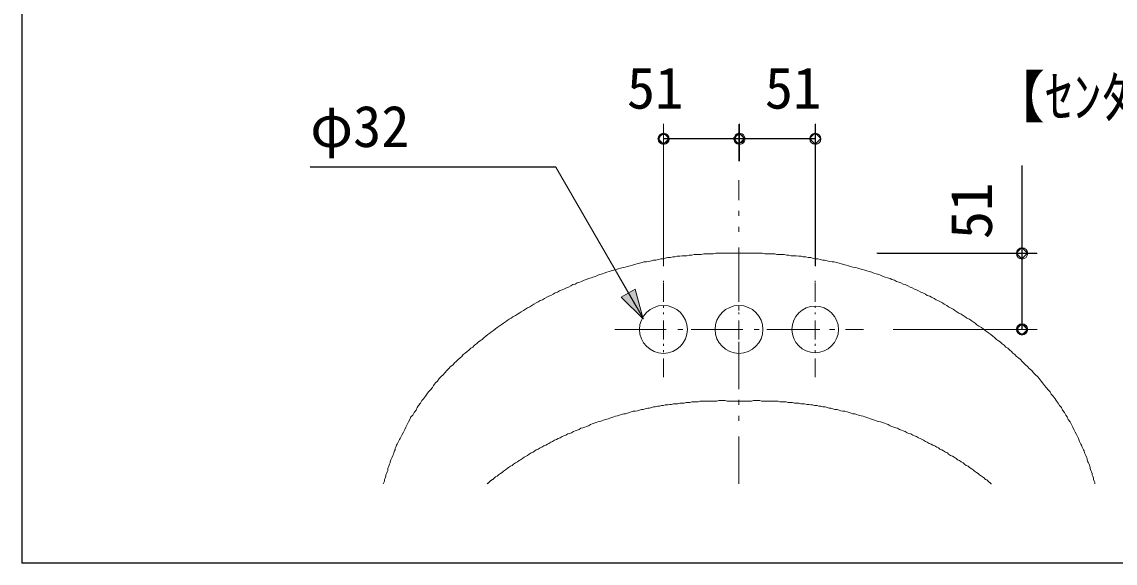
# Model space of a CAD drawing. Units: millimetres, scale not verified. Extents: x -1392 to 1350, y -947 to 991.
# Drawn here: x 123 to 858, y 109 to 473 of the extents above; entities that cross this region are included whole.
import ezdxf
from ezdxf.enums import TextEntityAlignment as Align

# ---------------------------------------------------------------- set-up
doc = ezdxf.new("R2010")
doc.units = ezdxf.units.MM
doc.header["$LTSCALE"] = 10
doc.header["$PDMODE"] = 32
doc.header["$PDSIZE"] = 6
for name, color, linetype, lineweight in [('0-1_レイヤー_1', 7, 'Continuous', 18), ('0-7', 7, 'Continuous', 5), ('F-0', 7, 'Continuous', 5)]:
    doc.layers.add(name, color=color, linetype=linetype, lineweight=lineweight)
doc.styles.add('ＭＳ ゴシック', font='')
doc.styles.get('ＭＳ ゴシック').set_extended_font_data('MS Gothic')

msp = doc.modelspace()

# ---------------------------------------------------------------- linework, layer by layer
at = {"layer": '0-1_レイヤー_1', "color": 5}
for p, q in [((554.23, 308.86), (554.23, 404.11)), ((605.03, 379.13), (605.03, 404.11)), ((605.03, 379.13), (605.03, 404.11)), ((656.26, 308.86), (656.26, 404.11)), ((554.23, 394.38), (605.03, 394.38)), ((605.03, 394.38), (656.26, 394.38)), ((316.74, 375.32), (481.84, 375.32)), ((481.84, 375.32), (535.61, 281.77)), ((795.11, 317.33), (795.11, 376.17)), ((697.74, 317.33), (805.27, 317.33)), ((795.11, 266.1), (795.11, 317.33)), ((708.75, 266.1), (805.27, 266.1))]:
    msp.add_line(p, q, dxfattribs=at)
at = {"layer": '0-1_レイヤー_1'}
for p, q in [((605.03, 352.89), (605.03, 366.44)), ((605.03, 342.3), (605.03, 345.69)), ((605.03, 331.72), (605.03, 335.11)), ((605.03, 289.39), (605.03, 321.14)), ((554.23, 297.85), (554.23, 298.7)), ((554.23, 284.73), (554.23, 297.43)), ((605.03, 297.85), (605.03, 298.7)), ((605.03, 284.73), (605.03, 297.43)), ((656.26, 297.85), (656.26, 298.7)), ((656.26, 284.73), (656.26, 297.43)), ((554.23, 280.5), (554.23, 281.77)), ((605.03, 278.8), (605.03, 282.19)), ((605.03, 280.5), (605.03, 281.77)), ((656.26, 280.5), (656.26, 281.77)), ((554.23, 276.27), (554.23, 277.53)), ((554.23, 259.33), (554.23, 272.03)), ((605.03, 276.27), (605.03, 277.53)), ((605.03, 259.33), (605.03, 272.03)), ((656.26, 276.27), (656.26, 277.53)), ((656.26, 259.33), (656.26, 272.03)), ((521.64, 266.1), (556.08, 266.1)), ((563.97, 266.1), (567.36, 266.1)), ((572.86, 266.1), (607.72, 266.1)), ((574.55, 266.1), (586.83, 266.1)), ((605.03, 268.22), (605.03, 271.61)), ((615.19, 266.1), (618.58, 266.1)), ((623.66, 266.1), (659.41, 266.1)), ((625.78, 266.1), (637.63, 266.1)), ((665.99, 266.1), (669.38, 266.1)), ((676.58, 266.1), (688.85, 266.1)), ((605.03, 225.89), (605.03, 257.64)), ((554.23, 255.1), (554.23, 256.37)), ((554.23, 250.86), (554.23, 252.13)), ((605.03, 255.1), (605.03, 256.37)), ((605.03, 250.86), (605.03, 252.13)), ((656.26, 255.1), (656.26, 256.37)), ((656.26, 250.86), (656.26, 252.13)), ((554.23, 233.93), (554.23, 246.63)), ((605.03, 233.93), (605.03, 246.63)), ((656.26, 233.93), (656.26, 246.63)), ((605.03, 215.3), (605.03, 218.69)), ((605.03, 204.72), (605.03, 208.11)), ((605.03, 162.39), (605.03, 194.14))]:
    msp.add_line(p, q, dxfattribs=at)
at = {"layer": '0-1_レイヤー_1', "color": 5}
for points in [[(1190.5, 784.27), (122.86, 784.27), (122.86, 109.05), (1190.5, 109.05)], [(558.04, 394.38), (554.23, 398.19), (550.42, 394.38), (554.23, 390.56)], [(608.84, 394.38), (605.03, 398.19), (601.22, 394.38), (605.03, 390.56)], [(608.84, 394.38), (605.03, 398.19), (601.22, 394.38), (605.03, 390.56)], [(660.07, 394.38), (656.26, 398.19), (652.45, 394.38), (656.26, 390.56)], [(798.92, 317.33), (795.11, 321.14), (791.3, 317.33), (795.11, 313.52)], [(540.69, 273.3), (535.18, 293.2), (525.87, 287.69)], [(798.92, 266.1), (795.11, 269.91), (791.3, 266.1), (795.11, 262.3)]]:
    msp.add_lwpolyline(points, close=True, dxfattribs=at)
at = {"layer": '0-1_レイヤー_1'}
for points in [[(597.41, 317.33), (596.14, 317.33), (594.45, 317.33), (592.76, 317.33), (591.06, 317.33), (589.37, 317.33), (587.67, 316.91), (586.41, 316.91), (584.71, 316.91), (583.02, 316.91), (581.33, 316.91), (579.63, 316.48), (578.36, 316.48), (576.67, 316.48), (574.98, 316.48), (573.28, 316.06), (571.59, 316.06), (569.89, 315.63), (568.63, 315.63), (566.93, 315.63), (565.24, 315.21), (563.55, 315.21), (561.85, 314.79), (560.58, 314.79), (558.89, 314.36), (557.2, 314.36), (555.5, 313.94), (553.81, 313.52), (552.54, 313.52), (550.85, 313.1), (549.15, 312.67), (547.46, 312.67), (546.19, 312.25), (544.5, 311.82), (542.8, 311.4), (541.11, 311.4), (539.84, 310.98), (538.14, 310.55), (536.45, 310.13), (534.76, 309.71)], [(667.69, 311.4), (665.99, 311.82), (664.3, 312.25), (662.61, 312.67), (661.33, 312.67), (659.64, 313.1), (657.95, 313.52), (656.26, 313.52), (654.56, 313.94), (653.29, 314.36), (651.6, 314.36), (649.91, 314.79), (648.21, 314.79), (646.94, 315.21), (645.25, 315.21), (643.55, 315.63), (641.86, 315.63), (640.17, 315.63), (638.48, 316.06), (637.21, 316.06), (635.51, 316.48), (633.82, 316.48), (632.13, 316.48), (630.43, 316.48), (629.16, 316.91), (627.47, 316.91), (625.78, 316.91), (624.08, 316.91), (622.39, 316.91), (620.7, 317.33), (619.42, 317.33), (617.73, 317.33), (616.04, 317.33), (614.35, 317.33), (612.65, 317.33), (610.96, 317.33), (609.69, 317.33), (600.8, 317.33), (599.11, 317.33), (597.41, 317.33)], [(534.76, 309.71), (533.49, 309.28), (531.8, 308.86), (530.1, 308.44), (528.41, 308.02), (527.14, 307.59), (525.45, 307.17), (523.75, 306.74), (522.48, 306.32), (520.79, 305.9), (519.1, 305.47), (517.83, 305.05), (516.13, 304.63), (514.44, 303.78), (513.17, 303.36), (511.48, 302.94), (510.21, 302.51), (508.51, 301.66), (506.82, 301.24), (505.55, 300.82), (503.86, 300.39), (502.58, 299.55), (500.89, 299.13), (499.2, 298.28), (497.93, 297.85), (496.24, 297.43), (494.97, 296.58), (493.27, 296.16), (492, 295.31), (490.31, 294.47), (489.04, 294.05), (487.35, 293.2), (486.08, 292.77), (484.38, 291.93), (483.11, 291.08), (481.42, 290.66), (480.15, 289.81), (478.46, 288.96), (477.19, 288.54), (475.92, 287.69)], [(727.38, 291.08), (725.68, 291.93), (724.41, 292.77), (723.14, 293.2), (721.45, 294.05), (720.18, 294.47), (718.49, 295.31), (716.79, 296.16), (715.52, 296.58), (713.83, 297.43), (712.56, 297.85), (710.86, 298.28), (709.6, 299.13), (707.9, 299.55), (706.63, 300.39), (704.94, 300.82), (703.25, 301.24), (701.98, 301.66), (700.28, 302.51), (699.01, 302.94), (697.32, 303.36), (695.63, 303.78), (694.36, 304.63), (692.66, 305.05), (690.97, 305.47), (689.7, 305.9), (688.01, 306.32), (686.31, 306.74), (685.04, 307.17), (683.35, 307.59), (681.66, 308.02), (679.96, 308.44), (678.69, 308.86), (677, 309.28), (675.3, 309.71), (674.04, 310.13), (672.34, 310.55), (670.65, 310.98), (668.96, 311.4), (667.69, 311.4)], [(475.92, 287.69), (474.22, 286.85), (472.95, 286), (471.26, 285.58), (469.99, 284.73), (468.72, 283.88), (467.03, 283.04), (465.76, 282.19), (464.49, 281.35), (462.79, 280.5), (461.52, 279.65), (460.25, 278.8), (458.56, 277.96), (457.29, 277.11), (456.02, 276.27), (454.75, 275.42), (453.05, 274.57), (451.79, 273.72), (450.52, 272.88), (449.25, 272.03), (447.98, 271.19), (446.71, 270.34), (445.01, 269.07), (443.74, 268.22), (442.47, 267.38), (441.2, 266.53), (439.93, 265.26), (438.66, 264.41), (437.39, 263.56), (436.12, 262.72), (434.85, 261.45), (433.58, 260.6), (432.31, 259.33), (431.04, 258.49), (429.77, 257.64), (428.5, 256.37), (427.23, 255.52), (425.96, 254.25), (424.69, 253.41), (423.42, 252.13)], [(780.72, 257.64), (779.45, 258.49), (778.17, 259.33), (776.91, 260.6), (775.64, 261.45), (774.36, 262.72), (773.1, 263.56), (771.83, 264.41), (770.55, 265.26), (769.29, 266.53), (768.02, 267.38), (766.32, 268.22), (765.05, 269.07), (763.78, 270.34), (762.51, 271.19), (761.24, 272.03), (759.97, 272.88), (758.28, 273.72), (757.01, 274.57), (755.74, 275.42), (754.47, 276.27), (752.78, 277.11), (751.51, 277.96), (750.24, 278.8), (748.97, 279.65), (747.27, 280.5), (746, 281.35), (744.73, 282.19), (743.04, 283.04), (741.77, 283.88), (740.5, 284.73), (738.8, 285.58), (737.54, 286), (736.27, 286.85), (734.57, 287.69), (733.3, 288.54), (731.61, 288.96), (730.34, 289.81), (728.64, 290.66), (727.38, 291.08)], [(826.44, 205.57), (825.59, 207.26), (824.74, 208.53), (823.89, 210.22), (822.63, 211.92), (821.78, 213.61), (820.51, 214.88), (819.66, 216.57), (818.39, 218.27), (817.55, 219.54), (816.28, 221.23), (815.01, 222.5), (814.16, 224.19), (812.89, 225.46), (811.62, 227.16), (810.35, 228.43), (809.08, 230.12), (808.23, 231.39), (806.96, 233.08), (805.69, 234.35), (804.42, 235.63), (803.15, 236.89), (801.88, 238.59), (800.19, 239.86), (798.92, 241.13), (797.65, 242.4), (796.38, 243.67), (795.53, 244.52), (794.26, 245.78), (792.99, 247.05), (791.72, 247.9), (790.45, 249.17), (789.18, 250.02), (788.33, 251.29), (787.07, 252.13), (785.8, 253.41), (784.53, 254.25), (783.26, 255.52), (781.99, 256.37), (780.72, 257.64)], [(423.42, 252.13), (422.15, 251.29), (420.88, 250.02), (419.61, 249.17), (418.77, 247.9), (417.5, 247.05), (416.23, 245.78), (414.96, 244.52), (413.69, 243.67), (412.84, 242.4), (411.14, 241.13), (409.88, 239.86), (408.61, 238.59), (407.33, 236.89), (406.07, 235.63), (404.8, 234.35), (403.53, 233.08), (402.26, 231.39), (400.99, 230.12), (399.72, 228.43), (398.87, 227.16), (397.6, 225.46), (396.33, 224.19), (395.06, 222.5), (394.21, 221.23), (392.94, 219.54), (391.67, 218.27), (390.83, 216.57), (389.55, 214.88), (388.71, 213.61), (387.86, 211.92), (386.59, 210.22), (385.75, 208.53), (384.48, 207.26), (383.63, 205.57), (382.78, 203.88), (381.94, 202.18), (381.09, 200.49), (380.24, 198.8), (379.39, 197.1)], [(590.22, 217.85), (588.52, 217.85), (587.25, 217.85), (585.98, 217.85), (584.29, 217.85), (583.02, 217.85), (581.75, 217.85), (580.48, 217.85), (578.79, 217.85), (577.52, 217.42), (576.25, 217.42), (574.98, 217.42), (573.28, 217.42), (572.01, 217), (570.74, 217), (569.47, 217), (568.2, 216.57), (566.51, 216.57), (565.24, 216.57), (563.97, 216.15), (562.7, 216.15), (561.01, 216.15), (559.74, 215.73), (558.47, 215.73), (557.2, 215.3), (555.5, 215.3), (554.23, 214.88), (552.96, 214.88), (551.69, 214.46), (550.42, 214.46), (548.73, 214.03), (547.46, 214.03), (546.19, 213.61), (544.92, 213.19), (543.65, 213.19), (541.96, 212.77), (540.69, 212.34), (539.42, 212.34), (538.14, 211.92), (536.88, 211.49)], [(643.55, 216.57), (642.29, 216.57), (641.02, 217), (639.75, 217), (638.05, 217), (636.78, 217.42), (635.51, 217.42), (634.24, 217.42), (632.55, 217.42), (631.28, 217.85), (630.01, 217.85), (628.74, 217.85), (627.05, 217.85), (625.78, 217.85), (624.51, 217.85), (623.24, 217.85), (621.54, 217.85), (620.27, 217.85), (619, 218.27), (617.73, 218.27), (616.04, 218.27), (614.77, 218.27), (613.5, 217.85), (612.23, 217.85), (610.54, 217.85), (609.27, 217.85), (608, 217.85), (606.73, 217.85), (605.03, 217.85), (603.76, 217.85), (602.49, 217.85), (601.22, 217.85), (599.53, 217.85), (598.26, 217.85), (596.99, 217.85), (595.72, 218.27), (594.03, 218.27), (592.76, 218.27), (591.49, 218.27), (590.22, 217.85)], [(696.05, 205.14), (694.78, 205.57), (693.51, 205.99), (692.24, 206.41), (690.97, 206.84), (689.7, 207.26), (688.43, 207.69), (687.16, 208.11), (685.47, 208.53), (684.2, 208.96), (682.92, 209.38), (681.66, 209.38), (680.39, 209.8), (679.11, 210.22), (677.85, 210.65), (676.15, 211.07), (674.88, 211.07), (673.61, 211.49), (672.34, 211.92), (671.07, 212.34), (669.38, 212.34), (668.11, 212.77), (666.84, 213.19), (665.57, 213.19), (664.3, 213.61), (663.03, 214.03), (661.33, 214.03), (660.07, 214.46), (658.8, 214.46), (657.53, 214.88), (655.83, 214.88), (654.56, 215.3), (653.29, 215.3), (652.02, 215.73), (650.75, 215.73), (649.06, 216.15), (647.79, 216.15), (646.52, 216.15), (645.25, 216.57), (643.55, 216.57)], [(536.88, 211.49), (535.18, 211.07), (533.91, 211.07), (532.64, 210.65), (531.37, 210.22), (530.1, 209.8), (528.83, 209.38), (527.56, 209.38), (525.87, 208.96), (524.6, 208.53), (523.33, 208.11), (522.06, 207.69), (520.79, 207.26), (519.52, 206.84), (518.25, 206.41), (516.98, 205.99), (515.29, 205.57), (514.02, 205.14), (512.75, 204.72), (511.48, 204.3), (510.21, 203.88), (508.94, 203.45), (507.67, 203.03), (506.39, 202.6), (505.13, 202.18), (503.86, 201.33), (502.58, 200.91), (501.32, 200.49), (500.05, 200.06), (498.78, 199.64), (497.51, 198.8), (496.24, 198.37), (494.97, 197.95), (493.7, 197.52), (492.42, 196.68), (491.16, 196.25), (489.89, 195.83), (488.61, 194.99), (487.35, 194.56), (486.08, 194.14)], [(745.16, 183.13), (743.89, 183.55), (742.61, 184.4), (741.35, 185.25), (740.08, 185.67), (739.23, 186.52), (737.96, 186.94), (736.69, 187.79), (735.42, 188.21), (734.15, 189.06), (732.88, 189.48), (731.61, 190.33), (730.34, 190.75), (729.07, 191.6), (728.22, 192.02), (726.95, 192.87), (725.68, 193.29), (724.41, 194.14), (723.14, 194.56), (721.87, 194.99), (720.6, 195.83), (719.33, 196.25), (718.06, 196.68), (716.79, 197.52), (715.52, 197.95), (714.25, 198.37), (712.98, 198.8), (711.71, 199.64), (710.44, 200.06), (709.17, 200.49), (707.9, 200.91), (706.63, 201.33), (705.36, 202.18), (704.09, 202.6), (702.82, 203.03), (701.55, 203.45), (700.28, 203.88), (698.59, 204.3), (697.32, 204.72), (696.05, 205.14)], [(844.22, 162.39), (844.22, 163.24), (843.79, 164.08), (843.37, 165.35), (843.37, 166.2), (842.95, 167.47), (842.52, 168.31), (842.52, 169.16), (842.1, 170.43), (841.67, 171.28), (841.25, 172.55), (841.25, 173.39), (840.83, 174.24), (840.41, 175.51), (839.98, 176.36), (839.56, 177.21), (839.14, 178.47), (839.14, 179.32), (838.71, 180.17), (838.29, 181.44), (837.86, 182.28), (837.44, 183.13), (837.02, 184.4), (836.6, 185.25), (836.17, 186.1), (835.75, 186.94), (835.33, 188.21), (834.9, 189.06), (834.48, 189.91), (834.05, 190.75), (833.63, 192.02), (833.21, 192.87), (832.79, 193.71), (831.94, 195.41), (831.09, 197.1), (830.25, 198.8), (829.4, 200.49), (828.55, 202.18), (827.71, 203.88), (826.44, 205.57)], [(379.39, 197.1), (378.55, 195.41), (377.7, 193.71), (377.28, 192.87), (376.86, 192.02), (376.01, 190.75), (375.58, 189.91), (375.16, 189.06), (374.74, 188.21), (374.32, 186.94), (373.89, 186.1), (373.89, 185.25), (373.47, 184.4), (373.05, 183.13), (372.62, 182.28), (372.2, 181.44), (371.78, 180.17), (371.35, 179.32), (370.93, 178.47), (370.51, 177.21), (370.51, 176.36), (370.08, 175.51), (369.66, 174.24), (369.24, 173.39), (368.81, 172.55), (368.81, 171.28), (368.39, 170.43), (367.97, 169.16), (367.54, 168.31), (367.54, 167.47), (367.12, 166.2), (366.7, 165.35), (366.7, 164.08), (366.27, 163.24), (365.85, 162.39)], [(486.08, 194.14), (484.8, 193.29), (483.54, 192.87), (482.27, 192.02), (481, 191.6), (479.73, 190.75), (478.46, 190.33), (477.19, 189.48), (476.34, 189.06), (475.07, 188.21), (473.8, 187.79), (472.53, 186.94), (471.26, 186.52), (469.99, 185.67), (468.72, 185.25), (467.87, 184.4), (466.6, 183.55), (465.33, 183.13), (464.06, 182.28), (462.79, 181.44), (461.95, 181.02), (460.67, 180.17), (459.41, 179.32), (458.14, 178.47), (457.29, 178.05), (456.02, 177.21), (454.75, 176.36), (453.48, 175.51), (452.63, 174.66), (451.36, 174.24), (450.09, 173.39), (449.25, 172.55), (447.98, 171.7), (446.71, 170.85), (445.86, 170.01), (444.59, 169.16), (443.32, 168.31), (442.47, 167.47), (441.2, 167.05), (440.36, 166.2)], [(774.79, 162.39), (774.36, 162.39), (774.36, 162.81), (773.94, 162.81), (773.94, 163.24), (773.52, 163.24), (773.1, 163.66), (772.67, 164.08), (772.25, 164.08), (772.25, 164.5), (771.83, 164.5), (771.83, 164.93), (771.4, 164.93), (770.98, 165.35), (770.55, 165.35), (770.55, 165.77), (770.13, 165.77), (770.13, 166.2), (768.86, 167.05), (768.02, 167.47), (766.75, 168.31), (765.9, 169.16), (764.63, 170.01), (763.36, 170.85), (762.51, 171.7), (761.24, 172.55), (759.97, 173.39), (759.13, 174.24), (757.86, 174.66), (756.58, 175.51), (755.74, 176.36), (754.47, 177.21), (753.2, 178.05), (751.93, 178.47), (751.08, 179.32), (749.81, 180.17), (748.54, 181.02), (747.27, 181.44), (746, 182.28), (745.16, 183.13)], [(440.36, 166.2), (439.93, 165.77), (439.51, 165.35), (439.08, 165.35), (439.08, 164.93), (438.66, 164.93), (438.66, 164.5), (438.24, 164.5), (437.82, 164.08), (437.39, 164.08), (437.39, 163.66), (436.97, 163.66), (436.97, 163.24), (436.55, 163.24), (436.55, 162.81), (436.12, 162.81), (435.7, 162.39)]]:
    msp.add_lwpolyline(points, dxfattribs=at)
at = {"layer": '0-7'}
for p, q in [((554.37, 308.64), (554.37, 404.14)), ((605.37, 379.14), (605.37, 404.14)), ((605.37, 379.14), (605.37, 404.14)), ((656.37, 308.64), (656.37, 404.14)), ((554.37, 394.14), (605.37, 394.14)), ((605.37, 394.14), (656.37, 394.14)), ((795.4, 317.14), (795.4, 376.14)), ((698.12, 317.14), (805.4, 317.14)), ((795.4, 266.14), (795.4, 317.14)), ((708.87, 266.14), (805.4, 266.14))]:
    msp.add_line(p, q, dxfattribs=at)
msp.add_lwpolyline([(123.12, 784.14), (1190.62, 784.14), (1190.62, 109.14), (123.12, 109.14)], close=True, dxfattribs=at)
msp.add_lwpolyline([(316.75, 375.14), (481.85, 375.14), (540.74, 273.14)], dxfattribs=at)
for centre in [(554.37, 394.14), (605.37, 394.14), (605.37, 394.14), (656.37, 394.14), (795.4, 317.14), (795.4, 266.14)]:
    msp.add_circle(centre, 3.75, dxfattribs=at)
for p in [(554.37, 394.14), (605.37, 394.14), (795.4, 266.14)]:
    msp.add_point(p, dxfattribs=at)
msp.add_solid([(540.74, 273.14), (526.1, 287.78), (535.38, 293.14)], dxfattribs=at)
at = {"layer": 'F-0'}
for centre, radius in [((554.23, 266.1), 16.09), ((605.03, 266.1), 16.09), ((656.26, 266.1), 15.66)]:
    msp.add_circle(centre, radius, dxfattribs=at)

# ---------------------------------------------------------------- texts
at = {"layer": '0-7', "style": 'ＭＳ ゴシック'}
for s, p in [('51', (529.67, 406.06)), ('51', (622.42, 406.06)), ('【ｾﾝﾀｰｾｯﾄﾎｰﾙ】', (772.85, 400.07)), ('φ32', (316.75, 380.29))]:
    msp.add_text(s, height=27.86, dxfattribs=at).set_placement(p, align=Align.BOTTOM_LEFT)
msp.add_text('51', height=27.86, rotation=90, dxfattribs=at).set_placement((783.48, 326.75), align=Align.BOTTOM_LEFT)

doc.saveas('drawing.dxf')
